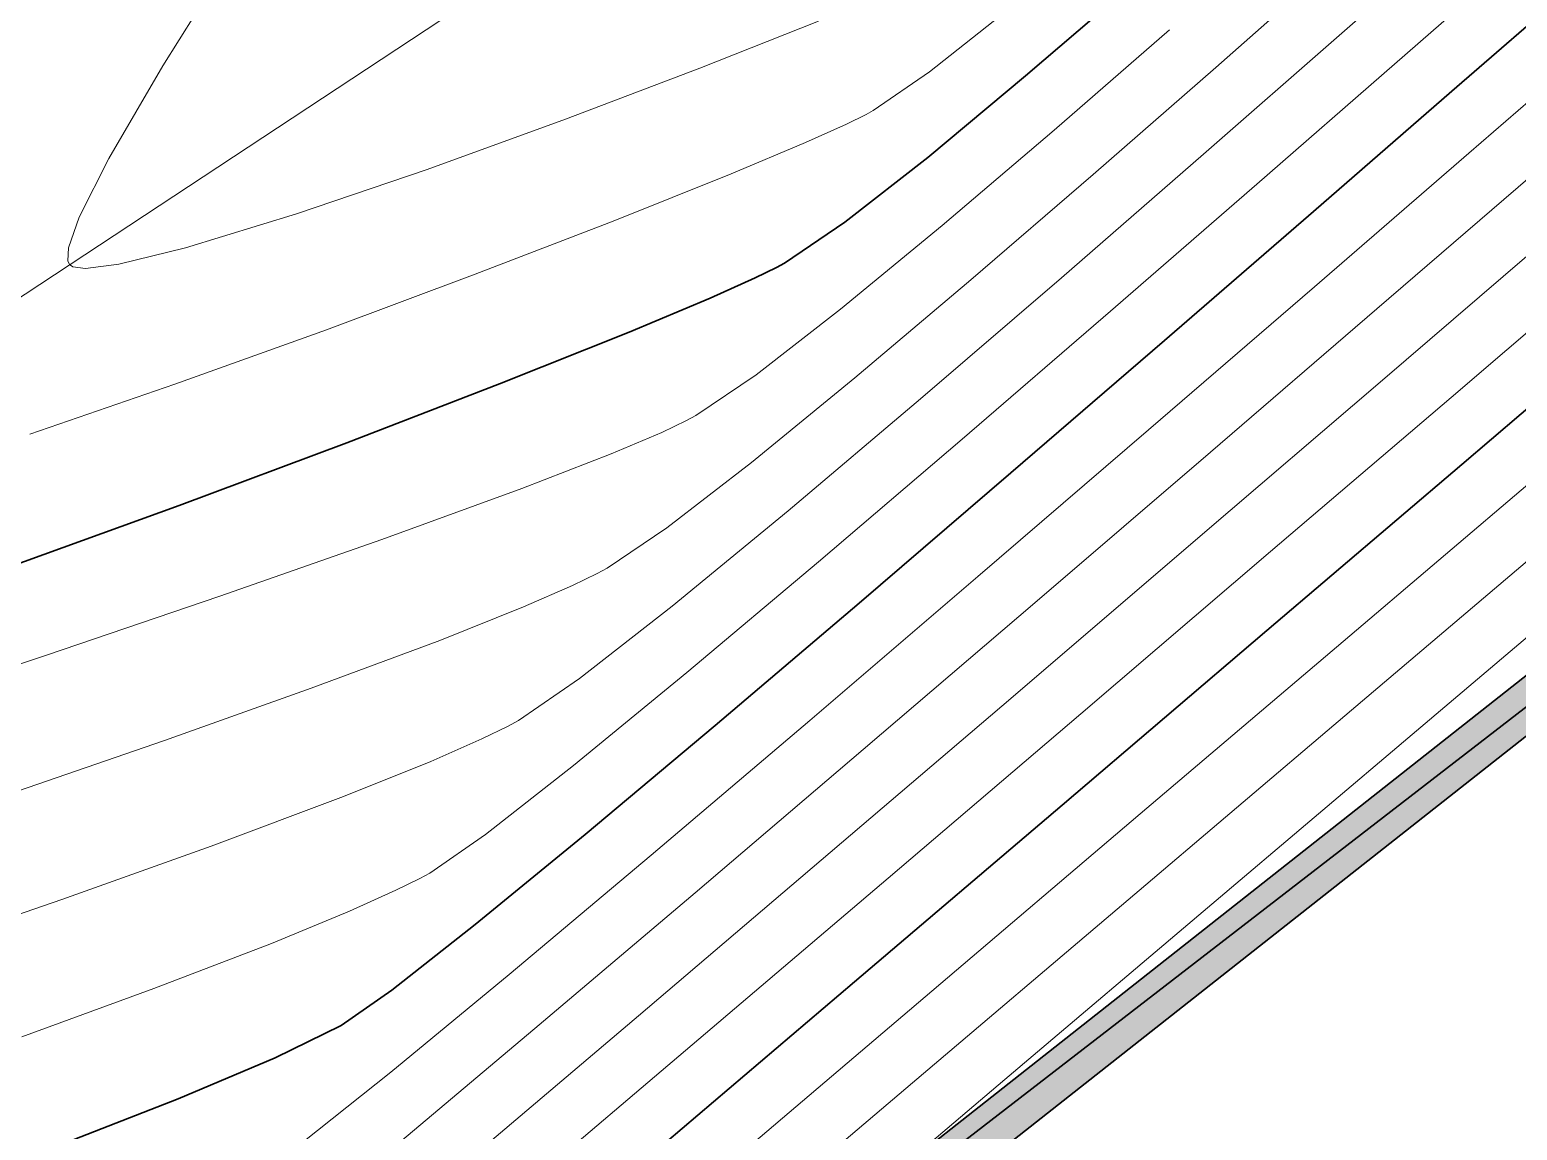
# Model space of a CAD drawing. Header units: millimetres. Extents: x 736950 to 740938, y 8500595 to 8502163.
# Drawn here: x 737749.5 to 737764.43, y 8501270.8 to 8501281.86 of the extents above; entities that cross this region are included whole.
import ezdxf

# ---------------------------------------------------------------- set-up
doc = ezdxf.new("R2010")
doc.units = ezdxf.units.MM
for name, color, linetype, lineweight in [('CONT-MJR', 80, 'Continuous', 30), ('CONT-MNR', 96, 'Continuous', 15), ('MURO PIEDRA', 252, 'Continuous', 30), ('PERIMETRO', 7, 'Continuous', 35), ('pista', 251, 'Continuous', 5)]:
    doc.layers.add(name, color=color, linetype=linetype, lineweight=lineweight)

msp = doc.modelspace()

# ---------------------------------------------------------------- hatches: boundary and pattern name
at = {"layer": 'pista'}
h = msp.add_hatch(dxfattribs=at)
h.set_pattern_fill('HONEY', color=256, scale=3, angle=9.94991650582834, style=0)
h.set_pattern_definition([(9.94991650582834, (1479841.21072825, -18.49207214638591), (0.4979252195647159, 0.4170677100899267), [0.375, -0.75]), (129.9499165058283, (1479841.21072825, -18.49207214638591), (-0.6101538418184378, 0.222682034283025), [0.3749999999999999, -0.7499999999999998]), (69.94991650582834, (1479841.21072825, -18.49207214638591), (-0.112228622253722, 0.6397497443729518), [-0.75, 0.375])])
h.paths.add_polyline_path([(737744.7999806425, 8501250.923935566), (737743.4751223363, 8501250.754223157), (737756.465848178, 8501242.026572531), (737763.5739612179, 8501242.006896213), (737770.002546867, 8501243.455222024), (737769.8468594846, 8501244.342704736), (737763.4750639071, 8501242.907173423), (737756.7405500773, 8501242.925815564)])
h.paths.add_polyline_path([(737794.2809870465, 8501256.017245878), (737809.7820272583, 8501263.709828075), (737823.391616501, 8501273.483615467), (737837.0791595323, 8501280.557800073), (737851.5530432165, 8501285.77819753), (737870.8510758049, 8501293.050216693, -0.9976846880626209), (737871.0089264096, 8501292.63424804), (737865.2748787645, 8501289.581801567, 0.7845063948290762), (737866.1540430214, 8501286.121818589), (737883.2588851704, 8501291.348365877), (737897.4188924351, 8501296.516943583), (737903.2981396064, 8501301.44146652, -0.5512150924587264), (737904.1219025984, 8501301.177325813), (737906.855912117, 8501297.98174819, 0.5618964424650519), (737910.2738656431, 8501298.536066804), (737914.22079628, 8501308.558674501), (737925.6412323939, 8501300.72656757, 0.340189525830376), (737928.7023693406, 8501300.894137181), (737936.9171069289, 8501306.117412793, -0.358727273887905), (737938.1716059428, 8501305.962964654), (737943.1732157968, 8501301.051021611, 0.3417074120720416), (737946.0555081918, 8501300.709858142), (737955.8779356404, 8501307.072689936), (737971.8320576148, 8501314.464803053), (737988.5677626224, 8501323.411181662), (738023.1375471824, 8501336.282937778), (738044.4246208373, 8501357.728329657), (738061.4456776979, 8501362.208386911), (738078.9085143938, 8501363.070318012), (738112.0997810266, 8501372.051506756), (738118.6561313582, 8501373.365123207), (738128.3493353954, 8501376.976906104), (738155.2251721952, 8501366.826195797), (738176.6167526407, 8501363.543890122), (738193.8053773039, 8501353.328603027), (738204.7313956148, 8501340.877429372), (738207.705198212, 8501335.751671141), (738214.35685511, 8501331.742925933), (738229.9282901662, 8501313.374534177), (738233.5603594936, 8501308.186787868), (738234.53883727, 8501308.358438132), (738230.6417003467, 8501313.924784988), (738214.9478837823, 8501332.43754055), (738208.3676942562, 8501336.403214611), (738205.4657963786, 8501341.405035153), (738194.387784551, 8501354.029418997), (738176.9261677533, 8501364.406946706), (738155.4549153853, 8501367.70147717), (738128.3514754312, 8501377.93815071), (738118.4090486554, 8501374.233504975), (738111.8936108743, 8501372.928085677), (738078.7671659255, 8501363.964436961), (738061.3074614278, 8501363.102660457), (738043.958527311, 8501358.536303693), (738022.6381405202, 8501337.057350922), (737988.196920163, 8501324.233464561), (737971.4304040315, 8501315.270615296), (737955.4419368334, 8501307.862588815), (737945.5806043665, 8501301.47455489, -0.3391433520832071), (737943.8038299843, 8501301.693147572), (737938.8116631231, 8501306.59581691, 0.3560082385246841), (737936.4342009705, 8501306.876887502), (737928.158540546, 8501301.61487459, -0.3502196171718997), (737926.1502499409, 8501301.468794718), (737914.5128481541, 8501309.44969617, 0.4302069892023044), (737913.4330382891, 8501309.014522241), (737909.4507249827, 8501298.90206584, -0.5704007069138802), (737907.5397775185, 8501298.566836312), (737904.9064502402, 8501301.644734057, 0.4931454261128044), (737902.7202336333, 8501302.131411942), (737896.9620044216, 8501297.308254998), (737882.9728831241, 8501292.20205278), (737866.0373022418, 8501287.027224885, -0.7384715771871906), (737865.6977918843, 8501288.787355538), (737871.5108758068, 8501291.881875956, 0.9119586051647783), (737870.5337161538, 8501293.892406015), (737851.2416702455, 8501286.62264278), (737836.7183275839, 8501281.384406622), (737822.9200107896, 8501274.252970394), (737809.3164408724, 8501264.483505804), (737793.8201376351, 8501256.79327439), (737778.9884914039, 8501246.402265295), (737769.846859484, 8501244.34270474), (737770.0025468671, 8501243.455222024), (737779.3594973255, 8501245.563292695)])
h.paths.add_polyline_path([(738260.5182952256, 8501271.251537092), (738234.538837269, 8501308.358438132), (738233.56035949, 8501308.186787868), (738259.6897886079, 8501270.86568047), (738269.3749442189, 8501234.589470252), (738274.5057655985, 8501215.583008338), (738279.7983711922, 8501189.602392923), (738280.7089290785, 8501189.641305126), (738275.382018582, 8501215.790318219), (738270.2441657205, 8501234.822827347)])
h = msp.add_hatch(dxfattribs=at)
h.set_pattern_fill('AR-CONC', color=256, scale=0.1, angle=9.94991650582834, style=0)
h.set_pattern_definition([(59.94991650582833, (1479841.21072825, -18.49207214638591), (0.7173147616177996, 0.06212513786334364), [0.07500000000000001, -0.8250000000000001]), (4.949916505828331, (1479841.21072825, -18.49207214638591), (-0.2666336227691331, 0.7169040729334506), [0.06, -0.66]), (110.4013165058283, (1479841.270504478, -18.48689504899085), (0.4506817424667108, 0.7790288530571421), [0.06374018999999999, -0.7011421119999998]), (56.13411650582835, (1479841.176170796, -18.29508031532168), (1.07978843215245, 0.02137619624183779), [0.1124999999999999, -1.237499999999998]), (106.5855165058283, (1479841.266153166, -18.29329902119935), (0.752289432321798, 1.120964142855684), [0.09561028799999993, -1.051712999999999]), (1.134116505828333, (1479841.176170796, -18.29508031532168), (0.7522885572049924, 1.12096473051034), [0.09000000000000001, -0.9900000000000001]), (30.94991650582834, (1479841.283306076, -18.32704954408109), (0.6574964912282043, -0.293425227292985), [0.07500000000000001, -0.8250000000000001]), (335.9499165058284, (1479841.283306076, -18.32704954408109), (0.1143589702920628, 0.7562849757157031), [0.06, -0.66]), (81.40131650582836, (1479841.338097435, -18.35150168277323), (0.7718558160208798, 0.4628591428967336), [0.06374019000000002, -0.701142112]), (47.44991650582834, (1479841.21072825, -18.49207214638591), (-0.04554285905854174, 0.3299879209740469), [0, -0.652, 0, -0.67, 0, -0.6625000000000001]), (17.44991650582834, (1479841.21072825, -18.49207214638591), (0.1909634295804004, 0.4339344980096552), [0, -0.3819999999999997, 0, -0.6369999999999993, 0, -0.2524999999999997]), (337.4499165058283, (1479840.991082356, -18.53060370869935), (0.5296904964497462, 0.07002209344786473), [0, -0.25, 0, -0.7799999999999999, 0, -1.035]), (327.4499165058284, (1479840.892586439, -18.5478824339807), (0.557117696670718, 0.1993664657265957), [0, -0.325, 0, -0.518, 0, -0.735])])
h.paths.add_polyline_path([(737772.2640035325, 8501280.865718462), (737771.9702577812, 8501281.246693114), (737764.4177360322, 8501275.290962253), (737764.5114265613, 8501274.75688734)])
h.paths.add_polyline_path([(737744.8808927487, 8501259.884693416), (737750.9641400306, 8501252.686534798), (737751.1211655234, 8501252.896829817), (737751.2855648, 8501252.72363086), (737751.6878458414, 8501253.034820454), (737745.6801080311, 8501259.918293005), (737764.5114265617, 8501274.756887337), (737764.4177360322, 8501275.290962253)])

# ---------------------------------------------------------------- linework, layer by layer
at = {"layer": 'CONT-MJR'}
for points, elevation in [([(737760.551495033, 8501282.30337383), (737759.4947718263, 8501281.393721981)], 3630), ([(737763.7751247464, 8501281.241347777), (737762.386105408, 8501280.033780338)], 3635), ([(737757.6798610387, 8501279.92412318), (737757.074470113, 8501279.513492392)], 3630), ([(737756.7799411622, 8501279.364711268), (737756.328368156, 8501279.16183883)], 3630), ([(737756.328368156, 8501279.16183883), (737755.5135075451, 8501278.8195149)], 3630), ([(737765.6626016633, 8501279.01675753), (737763.873488157, 8501277.491196293)], 3640), ([(737752.6805232897, 8501277.709243214), (737750.9981445748, 8501277.0804615)], 3630), ([(737763.873488157, 8501277.491196293), (737761.9168134963, 8501275.822759721)], 3640), ([(737757.8231456206, 8501276.098213304), (737756.3770399914, 8501274.868740164)], 3635), ([(737761.9168134963, 8501275.822759721), (737759.8616846905, 8501274.070970962)], 3640), ([(737755.0717989574, 8501273.773793679), (737753.9694769863, 8501272.869375078)], 3635), ([(737751.9615022787, 8501271.53231165), (737750.9873423439, 8501271.120118657)], 3635)]:
    msp.add_lwpolyline(points, dxfattribs=dict(at, elevation=elevation))
at = {"layer": 'CONT-MJR', "extrusion": (0.6567264459754969, -0.7541288849768275, 0), "elevation": -5926552.761404879}
msp.add_lwpolyline([(6139386.80622518, 3635.000000000011), (6139385.188979611, 3635.000000000011)], dxfattribs=at)
at = {"layer": 'CONT-MJR', "extrusion": (0.639755818285755, -0.7685782282692663, 0), "elevation": -6061913.862329484}
msp.add_lwpolyline([(6005770.119898631, 3630.000000000009), (6005768.841333345, 3630.000000000009)], dxfattribs=at)
at = {"layer": 'CONT-MJR', "extrusion": (0.6164937484341182, -0.7873598022134798, 0), "elevation": -6238743.082125469}
msp.add_lwpolyline([(5821867.724799706, 3630.000000000007), (5821866.66780728, 3630.000000000007)], dxfattribs=at)
at = {"layer": 'CONT-MJR', "extrusion": (0.6549851702522979, -0.7556417317416823, 0), "elevation": -5940698.544677775}
msp.add_lwpolyline([(6125696.397338646, 3635), (6125694.417071344, 3635)], dxfattribs=at)
at = {"layer": 'CONT-MJR', "extrusion": (-0.4765097979562221, 0.8791691603165575, 0), "elevation": 7122514.296996943}
msp.add_lwpolyline([(-4699556.251023125, 3630.000000000013), (-4699556.160481963, 3630.000000000013)], dxfattribs=at)
at = {"layer": 'CONT-MJR', "extrusion": (-0.4411014318986994, 0.897457256239492, 0), "elevation": 7304109.281154174}
msp.add_lwpolyline([(-4412031.915728538, 3630.000000000013), (-4412031.676243088, 3630.000000000013)], dxfattribs=at)
at = {"layer": 'CONT-MJR', "extrusion": (0.3712098873184297, -0.9285489860836846, 0), "elevation": -7619991.687237584}
msp.add_lwpolyline([(3840800.88669976, 3630.000000000003), (3840799.486974226, 3630.000000000003)], dxfattribs=at)
at = {"layer": 'CONT-MJR', "extrusion": (0.6533608570340613, -0.7570466237265159, 0), "elevation": -5953840.277800937}
msp.add_lwpolyline([(6112922.152008061, 3635), (6112920.115579433, 3635)], dxfattribs=at)
at = {"layer": 'CONT-MJR', "extrusion": (-0.3594881478401582, 0.9331496512148802, 0), "elevation": 7667750.984575713}
msp.add_lwpolyline([(-3744543.87759704, 3630), (-3744542.234483818, 3630)], dxfattribs=at)
at = {"layer": 'CONT-MJR', "extrusion": (0.6510575884146207, -0.7590283371309258, 0), "elevation": -5972386.631146532}
msp.add_lwpolyline([(6094801.417693828, 3635.000000000006), (6094799.408657167, 3635.000000000006)], dxfattribs=at)
at = {"layer": 'CONT-MJR', "extrusion": (0.3410830122681512, -0.9400331795963823, 0), "elevation": -7739848.191825095}
msp.add_lwpolyline([(3593151.611266254, 3630.00000000001), (3593149.752780491, 3630.00000000001)], dxfattribs=at)
at = {"layer": 'CONT-MJR', "extrusion": (0.6426908899926703, -0.7661255901746328, 0), "elevation": -6038894.923492732}
msp.add_lwpolyline([(6028905.9512278, 3635), (6028904.247537112, 3635)], dxfattribs=at)
at = {"layer": 'CONT-MJR', "extrusion": (0.6484565290996656, -0.7612516862825427, 0), "elevation": -5993204.022859602}
msp.add_lwpolyline([(6074327.615765863, 3640.00000000001), (6074324.877544091, 3640.00000000001)], dxfattribs=at)
at = {"layer": 'CONT-MJR', "extrusion": (0.6178057867016494, -0.7863307255334463, 0), "elevation": -6229023.391828513}
msp.add_lwpolyline([(5832254.187113677, 3635), (5832253.122232944, 3635)], dxfattribs=at)
at = {"layer": 'CONT-MJR', "extrusion": (-0.5714476128577288, 0.8206385475708554, 0), "elevation": 6554884.413904849}
msp.add_lwpolyline([(-5463460.370323007, 3635.00000000001), (-5463459.748465252, 3635.00000000001)], dxfattribs=at)
at = {"layer": 'CONT-MJR', "extrusion": (-0.6480624171065235, 0.7615872264777361, 0), "elevation": 5996347.300613008}
msp.add_lwpolyline([(-6071221.971564095, 3640), (-6071219.286755318, 3640)], dxfattribs=at)
at = {"layer": 'CONT-MJR', "extrusion": (0.4403057536746756, -0.8978478954037682, 0), "elevation": -7308012.320107752}
msp.add_lwpolyline([(4405548.550624086, 3635), (4405547.815192368, 3635)], dxfattribs=at)
at = {"layer": 'CONT-MJR', "extrusion": (0.3638153592699375, -0.9314710861638629, 0), "elevation": -7650283.103518699}
msp.add_lwpolyline([(3780086.72031535, 3635), (3780085.44161602, 3635)], dxfattribs=at)
at = {"layer": 'CONT-MNR', "extrusion": (0.6606762898362201, -0.7506709266038262, 0), "elevation": -5894242.799777457}
msp.add_lwpolyline([(6170413.909225878, 3633.000000000003), (6170412.284099006, 3633.000000000003)], dxfattribs=at)
at = {"layer": 'CONT-MNR', "extrusion": (0.8483587904555576, -0.5294217247684337, 0), "elevation": -3874885.70688542}
msp.add_lwpolyline([(7602718.206648403, 3628), (7602719.442251567, 3628)], dxfattribs=at)
at = {"layer": 'CONT-MNR', "extrusion": (0.661442513213053, -0.7499958677982167, 0), "elevation": -5887939.22350057}
msp.add_lwpolyline([(6176428.54807592, 3632.000000000003), (6176426.991228675, 3632.000000000003)], dxfattribs=at)
at = {"layer": 'CONT-MNR'}
for points, elevation in [([(737764.4231471336, 8501282.584568026), (737763.1987430021, 8501281.513051467)], 3634), ([(737760.9402006232, 8501281.857728979), (737759.7811325762, 8501280.849833937)], 3631), ([(737765.3068224551, 8501281.796978265), (737763.9444451126, 8501280.616852421)], 3636), ([(737761.4035409514, 8501281.479227697), (737760.1740870869, 8501280.404920127)], 3632), ([(737763.1987430021, 8501281.513051467), (737761.817250288, 8501280.307589283)], 3634), ([(737757.9650025158, 8501281.044965576), (737757.8934748189, 8501281.006235655)], 3629), ([(737757.2847848246, 8501280.724523796), (737756.5382300542, 8501280.410162011)], 3629), ([(737756.5382300542, 8501280.410162011), (737755.3534364353, 8501279.935163636)], 3629), ([(737760.1740870869, 8501280.404920127), (737758.9454929457, 8501279.345650027)], 3632), ([(737764.5600453403, 8501280.379600702), (737763.0216188335, 8501279.054291086)], 3637), ([(737752.1762166466, 8501280.00803393), (737751.0620288557, 8501279.667318827)], 3628), ([(737758.6565051415, 8501279.891506985), (737757.6357854394, 8501279.049556572)], 3631), ([(737751.0620288557, 8501279.667318827), (737750.3914000867, 8501279.503684105)], 3628), ([(737749.9281469996, 8501279.476131253), (737749.894941817, 8501279.498106934)], 3628), ([(737762.3949487145, 8501279.276261011), (737760.7289047961, 8501277.83811973)], 3636), ([(737752.4749827131, 8501278.843748886), (737750.9549019258, 8501278.29684258)], 3629), ([(737756.0899815259, 8501277.93152275), (737755.8425038866, 8501277.813580407)], 3631), ([(737755.8425038866, 8501277.813580407), (737755.334545161, 8501277.598044882)], 3631), ([(737758.8574762328, 8501277.745719614), (737757.4164334513, 8501276.514757922)], 3634), ([(737760.7289047961, 8501277.83811973), (737759.016884892, 8501276.365344279)], 3636), ([(737754.4360931684, 8501277.249074182), (737753.0305959019, 8501276.736386321)], 3631), ([(737764.7545748611, 8501276.7105624), (737762.7004954753, 8501274.96685249)], 3642), ([(737755.1942753315, 8501276.396740519), (737754.945268743, 8501276.275083778)], 3632), ([(737755.2934053083, 8501276.45054602), (737755.1942753315, 8501276.396740519)], 3632), ([(737765.3864253457, 8501276.482852595), (737763.4204259446, 8501274.81724021)], 3643), ([(737754.4553653565, 8501276.060738025), (737753.6142176008, 8501275.724580847)], 3632), ([(737755.9453925171, 8501276.066483455), (737755.0171579323, 8501275.340494437)], 3633), ([(737754.4028729051, 8501274.919072839), (737754.298563989, 8501274.862412408)], 3633), ([(737757.3294605365, 8501274.920850359), (737755.7372032641, 8501273.567553675)], 3636), ([(737754.298563989, 8501274.862412408), (737754.036806117, 8501274.734168937)], 3633), ([(737757.864806898, 8501274.627588533), (737756.1774497491, 8501273.188706756)], 3637), ([(737753.5234194407, 8501274.508404214), (737752.6473847649, 8501274.155978471)], 3633), ([(737760.6461617033, 8501273.981221093), (737758.5549371232, 8501272.202493368)], 3641), ([(737751.3171442389, 8501273.656271428), (737749.8196864164, 8501273.121202458)], 3633), ([(737753.5123405028, 8501273.387599653), (737753.4143695432, 8501273.334099043)], 3634), ([(737757.4430374282, 8501273.51603321), (737755.60869195, 8501271.953619776)], 3638), ([(737749.8196864164, 8501273.121202458), (737748.2558465545, 8501272.583330037)], 3633), ([(737753.1730572927, 8501273.2140544), (737752.7079482132, 8501273.004876064)], 3634), ([(737760.5238342432, 8501273.118622072), (737758.2910783238, 8501271.22256623)], 3642), ([(737761.3640172391, 8501273.074081313), (737759.2872605008, 8501271.31286576)], 3643), ([(737752.7079482132, 8501273.004876064), (737751.9240718051, 8501272.681422547)], 3634), ([(737750.7427979785, 8501272.226492096), (737749.4177103159, 8501271.74252477)], 3634), ([(737754.6119281654, 8501271.861639673), (737753.2318694381, 8501270.702470371)], 3637), ([(737756.2147670911, 8501271.717688797), (737754.4107389419, 8501270.184201302)], 3639), ([(737759.2872605008, 8501271.31286576), (737757.2602169992, 8501269.593083415)], 3643)]:
    msp.add_lwpolyline(points, dxfattribs=dict(at, elevation=elevation))
at = {"layer": 'CONT-MNR', "extrusion": (-0.6216461034406908, 0.7832982331634651, 0), "elevation": 6200414.010270032}
msp.add_lwpolyline([(-5862674.430135549, 3629.000000000013), (-5862673.431382345, 3629.000000000013)], dxfattribs=at)
at = {"layer": 'CONT-MNR', "extrusion": (0.3688609600580125, -0.9294845841352515, 0), "elevation": -7629680.603628232}
msp.add_lwpolyline([(3821525.165639138, 3628), (3821523.883469572, 3628)], dxfattribs=at)
at = {"layer": 'CONT-MNR', "extrusion": (0.6588655393147493, -0.7522607268118445, 0), "elevation": -5909094.043439135}
msp.add_lwpolyline([(6156191.478851231, 3633), (6156189.669848031, 3633)], dxfattribs=at)
at = {"layer": 'CONT-MNR', "extrusion": (0.8636060190358809, -0.5041672776817214, 0), "elevation": -3648941.887562625}
msp.add_lwpolyline([(7713706.619006118, 3628.000000000013), (7713707.699434762, 3628.000000000013)], dxfattribs=at)
at = {"layer": 'CONT-MNR', "extrusion": (0.3552239781094851, -0.9347812179200393, 0), "elevation": -7684769.546609571}
msp.add_lwpolyline([(3709499.686050847, 3628.000000000003), (3709498.242521304, 3628.000000000003)], dxfattribs=at)
at = {"layer": 'CONT-MNR', "extrusion": (-0.5657923749425331, 0.8245477478332521, 0), "elevation": 6592294.308172348}
msp.add_lwpolyline([(-5418277.347665752, 3629.000000000013), (-5418276.660973886, 3629.000000000013)], dxfattribs=at)
at = {"layer": 'CONT-MNR', "extrusion": (0.4407027544513958, -0.897653096813548, 0), "elevation": -7306069.28635703}
msp.add_lwpolyline([(4408788.613589704, 3629.000000000013), (4408788.395968164, 3629.000000000013)], dxfattribs=at)
at = {"layer": 'CONT-MNR', "extrusion": (0.3411010482652009, -0.9400266351930573, 0), "elevation": -7739781.572946603}
msp.add_lwpolyline([(3593305.080123707, 3628.00000000001), (3593303.602507476, 3628.00000000001)], dxfattribs=at)
at = {"layer": 'CONT-MNR', "extrusion": (0.4100010219977864, -0.9120850628975188, 0), "elevation": -7451409.923588667}
msp.add_lwpolyline([(4158431.638023804, 3629.00000000001), (4158431.184840911, 3629.00000000001)], dxfattribs=at)
at = {"layer": 'CONT-MNR', "extrusion": (0.6485884161315021, -0.7611393213203673, 0), "elevation": -5992156.688466148}
msp.add_lwpolyline([(6075370.260591574, 3631.00000000001), (6075368.783033655, 3631.00000000001)], dxfattribs=at)
at = {"layer": 'CONT-MNR', "extrusion": (0.8932430942224118, -0.449573992379421, 0), "elevation": -3162964.291539638}
msp.add_lwpolyline([(7925382.841045902, 3628), (7925383.498188143, 3628)], dxfattribs=at)
at = {"layer": 'CONT-MNR', "extrusion": (0.6560844795571396, -0.7546874556293071, 0), "elevation": -5931776.10428424}
msp.add_lwpolyline([(6134337.447026688, 3633), (6134335.557583233, 3633)], dxfattribs=at)
at = {"layer": 'CONT-MNR', "extrusion": (0.6542877355557822, -0.7562457002200323, 0), "elevation": -5946347.01227286}
msp.add_lwpolyline([(6120214.454888627, 3636.00000000001), (6120212.405956123, 3636.00000000001)], dxfattribs=at)
at = {"layer": 'CONT-MNR', "extrusion": (0.3225880869394228, -0.9465394477594493, 0), "elevation": -7808806.820891761}
msp.add_lwpolyline([(3440724.576409922, 3628.000000000006), (3440723.191787464, 3628.000000000006)], dxfattribs=at)
at = {"layer": 'CONT-MNR', "extrusion": (0.6557273408798471, -0.7549977843826065, 0), "elevation": -5934677.202017184}
msp.add_lwpolyline([(6131530.467595786, 3634.000000000006), (6131528.520620514, 3634.000000000006)], dxfattribs=at)
at = {"layer": 'CONT-MNR', "extrusion": (0.943087927091106, -0.3325434735113607, 0), "elevation": -2131282.05972553}
msp.add_lwpolyline([(8262788.128405638, 3628.000000000013), (8262788.455999094, 3628.000000000013)], dxfattribs=at)
at = {"layer": 'CONT-MNR', "extrusion": (0.3599580941017301, -0.9329684723990679, 0), "elevation": -7665865.143610147}
msp.add_lwpolyline([(3748407.007986612, 3629.000000000013), (3748405.525250907, 3629.000000000013)], dxfattribs=at)
at = {"layer": 'CONT-MNR', "extrusion": (0.9981055887371644, -0.06152425319854585, 0), "elevation": 213317.4009079423}
msp.add_lwpolyline([(8530564.127953649, 3628.000000000013), (8530564.257978424, 3628.000000000013)], dxfattribs=at)
at = {"layer": 'CONT-MNR', "extrusion": (-0.65118537466488, 0.7589187096274276, 0), "elevation": 5971358.661006965}
msp.add_lwpolyline([(-6095812.545473054, 3638.000000000003), (-6095810.3234148, 3638.000000000003)], dxfattribs=at)
at = {"layer": 'CONT-MNR', "extrusion": (0.9127765423351475, 0.4084592804217977, 0), "elevation": 4145827.304674451}
msp.add_lwpolyline([(7458427.714487537, 3628), (7458427.757542164, 3628)], dxfattribs=at)
at = {"layer": 'CONT-MNR', "extrusion": (0.1270440347245247, -0.9918970779475631, 0), "elevation": -8338667.512176724}
msp.add_lwpolyline([(1811809.305953352, 3628.000000000013), (1811808.968655281, 3628.000000000013)], dxfattribs=at)
at = {"layer": 'CONT-MNR', "extrusion": (0.6499394266181231, -0.7599860141655934, 0), "elevation": -5981350.74827574}
msp.add_lwpolyline([(6086008.178020115, 3639), (6086006.000049373, 3639)], dxfattribs=at)
at = {"layer": 'CONT-MNR', "extrusion": (-0.1180519066641861, -0.993007425618233, 0), "elevation": -8528926.432713341}
msp.add_lwpolyline([(-271000.9647488057, 3628.000000000013), (-271001.0943431192, 3628.000000000013)], dxfattribs=at)
at = {"layer": 'CONT-MNR', "extrusion": (0.3494892422038766, -0.9369403767496415, 0), "elevation": -7707354.849300093}
msp.add_lwpolyline([(3662337.1784584, 3629), (3662335.58272393, 3629)], dxfattribs=at)
at = {"layer": 'CONT-MNR', "extrusion": (0.6454994131778855, -0.763760765938527, 0), "elevation": -6016720.658108612}
msp.add_lwpolyline([(6051042.166166066, 3632), (6051040.640754069, 3632)], dxfattribs=at)
at = {"layer": 'CONT-MNR', "extrusion": (-0.651984272895956, 0.7582324893436918, 0), "elevation": 5964938.394131172}
msp.add_lwpolyline([(-6102093.93885471, 3633), (-6102092.072372922, 3633)], dxfattribs=at)
at = {"layer": 'CONT-MNR', "extrusion": (-0.6137777142807199, 0.789478889807913, 0), "elevation": 6258761.150605658}
msp.add_lwpolyline([(-5800339.702746603, 3631), (-5800338.629450204, 3631)], dxfattribs=at)
at = {"layer": 'CONT-MNR', "extrusion": (0.6522168802711958, -0.7580324142734984, 0), "elevation": -5963063.589597314}
msp.add_lwpolyline([(6103925.987544036, 3637), (6103923.783020755, 3637)], dxfattribs=at)
at = {"layer": 'CONT-MNR', "extrusion": (0.6531915072499709, -0.7571927461726713, 0), "elevation": -5955208.022156141}
msp.add_lwpolyline([(6111590.047129509, 3634.000000000013), (6111588.079582876, 3634.000000000013)], dxfattribs=at)
at = {"layer": 'CONT-MNR', "extrusion": (0.5601622625742493, -0.8283829063830916, 0), "elevation": -6629050.189492969}
msp.add_lwpolyline([(5373240.450771424, 3631.00000000001), (5373239.72103295, 3631.00000000001)], dxfattribs=at)
at = {"layer": 'CONT-MNR', "extrusion": (0.6334655354189661, -0.7737709063000253, 0), "elevation": -6110697.734699911}
msp.add_lwpolyline([(5956122.3550983, 3632.000000000003), (5956121.012555009, 3632.000000000003)], dxfattribs=at)
at = {"layer": 'CONT-MNR', "extrusion": (0.6508850214195808, -0.7591763226626814, 0), "elevation": -5973770.290658126}
msp.add_lwpolyline([(6093446.99426225, 3638), (6093444.584434533, 3638)], dxfattribs=at)
at = {"layer": 'CONT-MNR', "extrusion": (0.3251304249476412, -0.9456691846377181, 0), "elevation": -7799531.633880673}
msp.add_lwpolyline([(3461692.569238393, 3629.000000000013), (3461691.027194004, 3629.000000000013)], dxfattribs=at)
at = {"layer": 'CONT-MNR', "extrusion": (-0.6457571048490561, 0.763542900914523, 0), "elevation": 6014677.825774297}
msp.add_lwpolyline([(-6053070.985676243, 3633), (-6053069.245491589, 3633)], dxfattribs=at)
at = {"layer": 'CONT-MNR', "extrusion": (0.6498437898281654, -0.7600677922539326, 0), "elevation": -5982116.523910846}
msp.add_lwpolyline([(6085253.298005642, 3639), (6085250.914510734, 3639)], dxfattribs=at)
at = {"layer": 'CONT-MNR', "extrusion": (0.4734067992196043, -0.8808439149206001, 0), "elevation": -7139040.185867677}
msp.add_lwpolyline([(4674410.844060387, 3631), (4674410.737394287, 3631)], dxfattribs=at)
at = {"layer": 'CONT-MNR', "extrusion": (0.3620611438911785, -0.9321543477794927, 0), "elevation": -7657390.334360706}
msp.add_lwpolyline([(3765684.134378368, 3631.000000000003), (3765683.170533705, 3631.000000000003)], dxfattribs=at)
at = {"layer": 'CONT-MNR', "extrusion": (0.6514716706492367, -0.7586729613881678, 0), "elevation": -5969058.845302658}
msp.add_lwpolyline([(6098061.120046405, 3637.00000000001), (6098058.826375091, 3637.00000000001)], dxfattribs=at)
at = {"layer": 'CONT-MNR', "extrusion": (-0.6114069880644517, 0.7913163052445942, 0), "elevation": 6276129.882182053}
msp.add_lwpolyline([(-5781539.416370644, 3632.00000000001), (-5781538.342327992, 3632.00000000001)], dxfattribs=at)
at = {"layer": 'CONT-MNR', "extrusion": (-0.6479497414743086, 0.7616830919243099, 0), "elevation": 5997244.831412153}
msp.add_lwpolyline([(-6070343.284888597, 3641), (-6070340.762778531, 3641)], dxfattribs=at)
at = {"layer": 'CONT-MNR', "extrusion": (0.6355297685538929, -0.7720763649289074, 0), "elevation": -6094768.457443101}
msp.add_lwpolyline([(5972419.450167056, 3633.000000000003), (5972417.93946832, 3633.000000000003)], dxfattribs=at)
at = {"layer": 'CONT-MNR', "extrusion": (0.5589591143918646, -0.8291952173271758, 0), "elevation": -6636842.728529169}
msp.add_lwpolyline([(5363609.838401437, 3632.000000000003), (5363609.116847105, 3632.000000000003)], dxfattribs=at)
at = {"layer": 'CONT-MNR', "extrusion": (0.3302746995960468, -0.9438848567525284, 0), "elevation": -7780565.213981472}
msp.add_lwpolyline([(3504110.533895612, 3631), (3504108.81265993, 3631)], dxfattribs=at)
at = {"layer": 'CONT-MNR', "extrusion": (0.6503573266359399, -0.7596284273847006, 0), "elevation": -5978003.070791622}
msp.add_lwpolyline([(6089292.050372541, 3638), (6089289.546706821, 3638)], dxfattribs=at)
at = {"layer": 'CONT-MNR', "extrusion": (-0.6439191197440329, 0.765093567629522, 0), "elevation": 6029215.87190675}
msp.add_lwpolyline([(-6038587.943867753, 3634.00000000001), (-6038586.213812371, 3634.00000000001)], dxfattribs=at)
at = {"layer": 'CONT-MNR', "extrusion": (0.6495881032909481, -0.7602863250531793, 0), "elevation": -5984162.967486355}
msp.add_lwpolyline([(6083238.477716111, 3639), (6083235.972484933, 3639)], dxfattribs=at)
at = {"layer": 'CONT-MNR', "extrusion": (0.6503059769315692, -0.7596723875244364, 0), "elevation": -5978415.815250754}
msp.add_lwpolyline([(6088885.985705102, 3636.000000000013), (6088883.764452385, 3636.000000000013)], dxfattribs=at)
at = {"layer": 'CONT-MNR', "extrusion": (0.4008392745707692, -0.9161483918894251, 0), "elevation": -7492709.431353208}
msp.add_lwpolyline([(4083538.421746704, 3632.000000000013), (4083537.887004307, 3632.000000000013)], dxfattribs=at)
at = {"layer": 'CONT-MNR', "extrusion": (0.3221962346557833, -0.9466729035805533, 0), "elevation": -7810227.068903151}
msp.add_lwpolyline([(3437488.43665723, 3631.000000000013), (3437486.596132283, 3631.000000000013)], dxfattribs=at)
at = {"layer": 'CONT-MNR', "extrusion": (0.6503935371571561, -0.7595974241821801, 0), "elevation": -5977713.362124309}
msp.add_lwpolyline([(6089575.347173038, 3637.000000000006), (6089573.049159158, 3637.000000000006)], dxfattribs=at)
at = {"layer": 'CONT-MNR', "extrusion": (0.3496093350592953, -0.9368955720033036, 0), "elevation": -7706882.032234771}
msp.add_lwpolyline([(3663323.447616343, 3632.000000000013), (3663322.070037167, 3632.000000000013)], dxfattribs=at)
at = {"layer": 'CONT-MNR', "extrusion": (-0.6479640896406303, 0.761670885971224, 0), "elevation": 5997130.479697938}
msp.add_lwpolyline([(-6070453.735399725, 3641.00000000001), (-6070451.061024195, 3641.00000000001)], dxfattribs=at)
at = {"layer": 'CONT-MNR', "extrusion": (0.3162524322191934, -0.9486750756267631, 0), "elevation": -7831633.123464272}
msp.add_lwpolyline([(3388433.795409603, 3631.000000000013), (3388431.941584498, 3631.000000000013)], dxfattribs=at)
at = {"layer": 'CONT-MNR', "extrusion": (0.5657087452880282, -0.8246051270181655, 0), "elevation": -6592840.766878457}
msp.add_lwpolyline([(5417602.375850974, 3633.000000000006), (5417601.630906506, 3633.000000000006)], dxfattribs=at)
at = {"layer": 'CONT-MNR', "extrusion": (0.6346792345847724, -0.7727756913793856, 0), "elevation": -6101340.503139743}
msp.add_lwpolyline([(5965702.939004207, 3634), (5965701.466848141, 3634)], dxfattribs=at)
at = {"layer": 'CONT-MNR', "extrusion": (0.3350731260095694, -0.9421921249013787, 0), "elevation": -7762633.608262566}
msp.add_lwpolyline([(3543653.300123613, 3632), (3543651.73464365, 3632)], dxfattribs=at)
at = {"layer": 'CONT-MNR', "extrusion": (0.649567998103839, -0.7603035024510745, 0), "elevation": -5984324.404174579}
msp.add_lwpolyline([(6083077.2906176, 3638), (6083074.787043582, 3638)], dxfattribs=at)
at = {"layer": 'CONT-MNR', "extrusion": (-0.6491699356651464, 0.760643408325156, 0), "elevation": 5987507.137943727}
msp.add_lwpolyline([(-6079944.456279422, 3639.000000000013), (-6079941.913099332, 3639.000000000013)], dxfattribs=at)
at = {"layer": 'CONT-MNR', "extrusion": (0.6472556126214685, -0.7622730297800175, 0), "elevation": -6002771.577297198}
msp.add_lwpolyline([(6064874.545699036, 3642), (6064871.690211372, 3642)], dxfattribs=at)
at = {"layer": 'CONT-MNR', "extrusion": (0.3250702359546305, -0.9456898760674141, 0), "elevation": -7799748.592448046}
msp.add_lwpolyline([(3461194.887199394, 3632.00000000001), (3461193.224876153, 3632.00000000001)], dxfattribs=at)
at = {"layer": 'CONT-MNR', "extrusion": (0.4025512541302083, -0.9153974479963315, 0), "elevation": -7485061.383618009}
msp.add_lwpolyline([(4097536.968486468, 3633), (4097536.407651744, 3633)], dxfattribs=at)
at = {"layer": 'CONT-MNR', "extrusion": (0.6466166091275761, -0.7628151550673044, 0), "elevation": -6007851.186728682}
msp.add_lwpolyline([(6059842.613540726, 3643.00000000001), (6059839.917725507, 3643.00000000001)], dxfattribs=at)
at = {"layer": 'CONT-MNR', "extrusion": (0.6168037543164723, -0.7871169726674079, 0), "elevation": -6236447.395712319}
msp.add_lwpolyline([(5824317.454201877, 3634.000000000003), (5824316.332361847, 3634.000000000003)], dxfattribs=at)
at = {"layer": 'CONT-MNR', "extrusion": (0.3516582002362386, -0.9361284688580993, 0), "elevation": -7698847.990780215}
msp.add_lwpolyline([(3680174.025598547, 3633.000000000006), (3680172.604596443, 3633.000000000006)], dxfattribs=at)
at = {"layer": 'CONT-MNR', "extrusion": (-0.5685196867096424, 0.8226696577749604, 0), "elevation": 6574312.272723223}
msp.add_lwpolyline([(-5440069.392905273, 3634.000000000009), (-5440068.712470613, 3634.000000000009)], dxfattribs=at)
at = {"layer": 'CONT-MNR', "extrusion": (-0.6434777324910124, 0.7654648311896669, 0), "elevation": 6032696.547376863}
msp.add_lwpolyline([(-6035106.30937273, 3636.000000000003), (-6035104.445774821, 3636.000000000003)], dxfattribs=at)
at = {"layer": 'CONT-MNR', "extrusion": (-0.4453976660026547, 0.8953328538143722, 0), "elevation": 7282875.66642924}
msp.add_lwpolyline([(-4446982.170957102, 3634.000000000011), (-4446981.901434713, 3634.000000000011)], dxfattribs=at)
at = {"layer": 'CONT-MNR', "extrusion": (-0.6485543408055747, 0.7611683565560556, 0), "elevation": 5992424.026446177}
msp.add_lwpolyline([(-6075095.857750698, 3639.00000000001), (-6075093.360408025, 3639.00000000001)], dxfattribs=at)
at = {"layer": 'CONT-MNR', "extrusion": (0.6466220453138756, -0.7628105469342308, 0), "elevation": -6007811.442309212}
msp.add_lwpolyline([(6059878.850278128, 3637), (6059876.797970919, 3637)], dxfattribs=at)
at = {"layer": 'CONT-MNR', "extrusion": (0.3593880759926522, -0.9331881969004429, 0), "elevation": -7668148.08038366}
msp.add_lwpolyline([(3743717.420249744, 3634), (3743716.154402373, 3634)], dxfattribs=at)
at = {"layer": 'CONT-MNR', "extrusion": (0.6364728325197564, -0.7712991206168189, 0), "elevation": -6087463.326022689}
msp.add_lwpolyline([(5979858.155380648, 3636.000000000003), (5979856.612258829, 3636.000000000003)], dxfattribs=at)
at = {"layer": 'CONT-MNR', "extrusion": (0.6477559212161704, -0.7618479287426007, 0), "elevation": -5998789.146758222}
msp.add_lwpolyline([(6068809.234026503, 3641.00000000001), (6068806.498913221, 3641.00000000001)], dxfattribs=at)
at = {"layer": 'CONT-MNR', "extrusion": (0.6467330005025594, -0.7627164781627288, 0), "elevation": -6006929.305921528}
msp.add_lwpolyline([(6060751.4782591, 3638.000000000006), (6060749.256642222, 3638.000000000006)], dxfattribs=at)
at = {"layer": 'CONT-MNR', "extrusion": (0.6222871405410282, -0.7827890614445701, 0), "elevation": -6195607.969734377}
msp.add_lwpolyline([(5867736.934646173, 3636.000000000013), (5867735.806210866, 3636.000000000013)], dxfattribs=at)
at = {"layer": 'CONT-MNR', "extrusion": (0.6472853947395732, -0.762247740407825, 0), "elevation": -6002534.613332151}
msp.add_lwpolyline([(6065103.28942855, 3642.000000000003), (6065100.373888981, 3642.000000000003)], dxfattribs=at)
at = {"layer": 'MURO PIEDRA'}
msp.add_lwpolyline([(737772.2640035324, 8501280.865718462), (737771.9702577821, 8501281.246693112), (737744.8808927482, 8501259.884693416), (737750.9641400307, 8501252.686534798), (737751.1211655231, 8501252.896829816), (737751.2855647998, 8501252.72363086), (737751.6878458419, 8501253.034820454), (737745.6801080306, 8501259.918293007)], close=True, dxfattribs=at)
at = {"layer": 'PERIMETRO', "ltscale": 0.3}
msp.add_line((737772.0287148635, 8501280.855851732), (737744.8808927481, 8501259.884693414), dxfattribs=at)
at = {"layer": 'pista'}
msp.add_lwpolyline([(737761.5271318732, 8501287.170858743), (737742.1401482938, 8501274.382939415), (737722.3586376584, 8501307.03227336), (737744.7083055793, 8501320.230524147)], close=True, dxfattribs=at)

doc.saveas('drawing.dxf')
